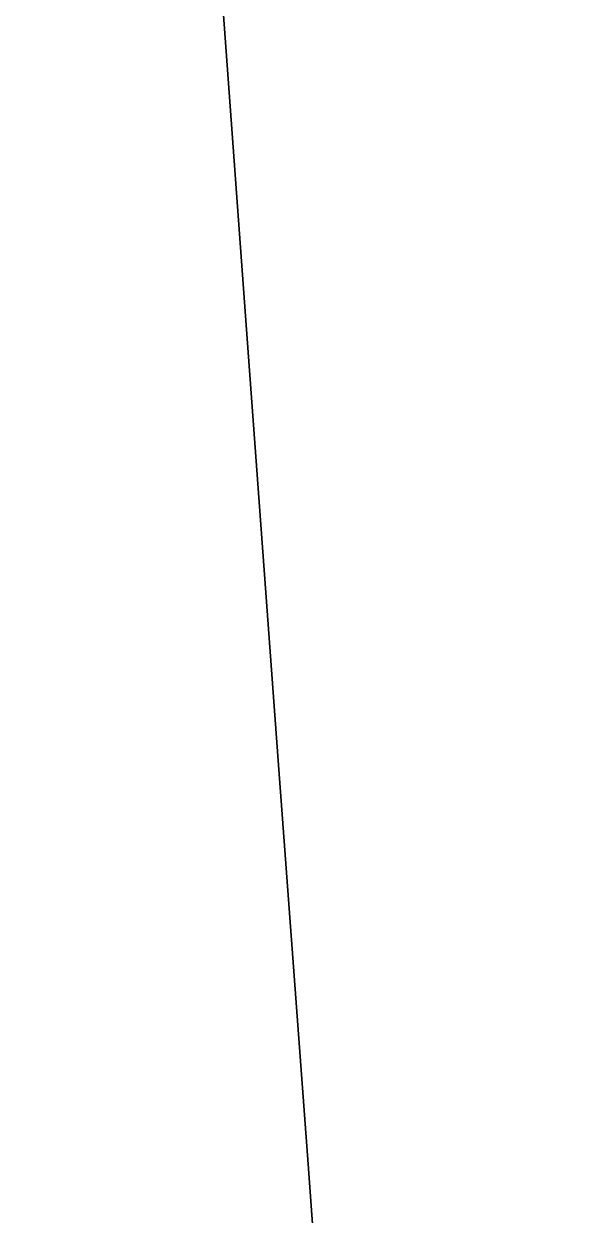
# Model space of a CAD drawing. Header units: millimetres. Extents: x 0 to 1845, y -1231 to 1016.
# Drawn here: x 59.594 to 59.827, y 412.968 to 413.474 of the extents above; entities that cross this region are included whole.
import ezdxf

# ---------------------------------------------------------------- set-up
doc = ezdxf.new("R2010")
doc.units = ezdxf.units.MM
doc.layers.add('Blocks', color=7, linetype='Continuous')
doc.layers.add('Blocks$Outline', color=7, linetype='Continuous', lineweight=35, true_color=0xff3f3f)

# ---------------------------------------------------------------- blocks, each defined once
blk = doc.blocks.new('Falcon Lounge Chair Front')
at = {"layer": 'Blocks$Outline'}
for points, weights, knots in [([(24.2712320269784, 413.6749806127482), (25.50915427230939, 396.6935919363605), (26.74707651763674, 379.7122032599727), (28.35409219396151, 357.6677187120235), (42.4219752106801, 347.9048486110696), (192.136359373486, 244.0056277339284), (355.0105889345803, 193.3320405396979), (371.6659697896854, 188.1502024042869), (371.6659697896798, 164.0326803649509), (371.6659697896798, 118.5318421116803), (371.6659697896798, 73.03100385839628), (371.6659697896842, 48.17270562221432), (354.39463636067, 43.55349850766889), (238.7965677811249, 12.63686876367188), (121.1637591753843, 10.03571133442049), (121.1636393651127, 10.03570490542539)], [1, 1, 1, 0.8747220355065076, 1, 1.034192767119886, 1.0850595581205, 0.8456707419098225, 1.0850595581205, 1.0850595581205, 1.0850595581205, 0.8355034460276023, 1.0850595581205, 1.114841678768601, 1.153882769418642, 1.153882810603619], [-0.1120170154713796, -0.1120170154713796, -0.1120170154713796, 4.240775822172971e-08, 4.240775822172971e-08, 40.47476526147584, 40.47476526147584, 509.9093945926552, 509.9093945926552, 550.5369124451795, 550.5369124451795, 550.835474489006, 550.835474489006, 592.3521432401218, 592.3521432401218, 924.2672838075598, 924.2676339496336, 924.2676339496336, 924.2676339496336]), ([(213.5171833227922, 274.8803578640507), (142.4167171978837, 311.0260372534966), (74.10449695629359, 356.6762709463947), (63.29247434652235, 363.9014988351017), (62.06613647432459, 380.7239770924352), (60.86509275990829, 397.1994788525917), (59.66404904549199, 413.6749806127482)], [0.9639213491066748, 0.9806561206120449, 1, 0.8711205400270899, 1, 1, 1], [-248.6227264069662, -248.6227264069662, -248.6227264069662, -30.79900600811232, -30.79900600811232, 3.710218288420147e-16, 3.710218288420147e-16, 0.1086799537267826, 0.1086799537267826, 0.1086799537267826])]:
    blk.add_rational_spline(points, weights, degree=2, knots=knots, dxfattribs=at)

msp = doc.modelspace()

# ---------------------------------------------------------------- block references
at = {"layer": 'Blocks'}
msp.add_blockref('Falcon Lounge Chair Front', (0, 0), dxfattribs=at)

doc.saveas('drawing.dxf')
